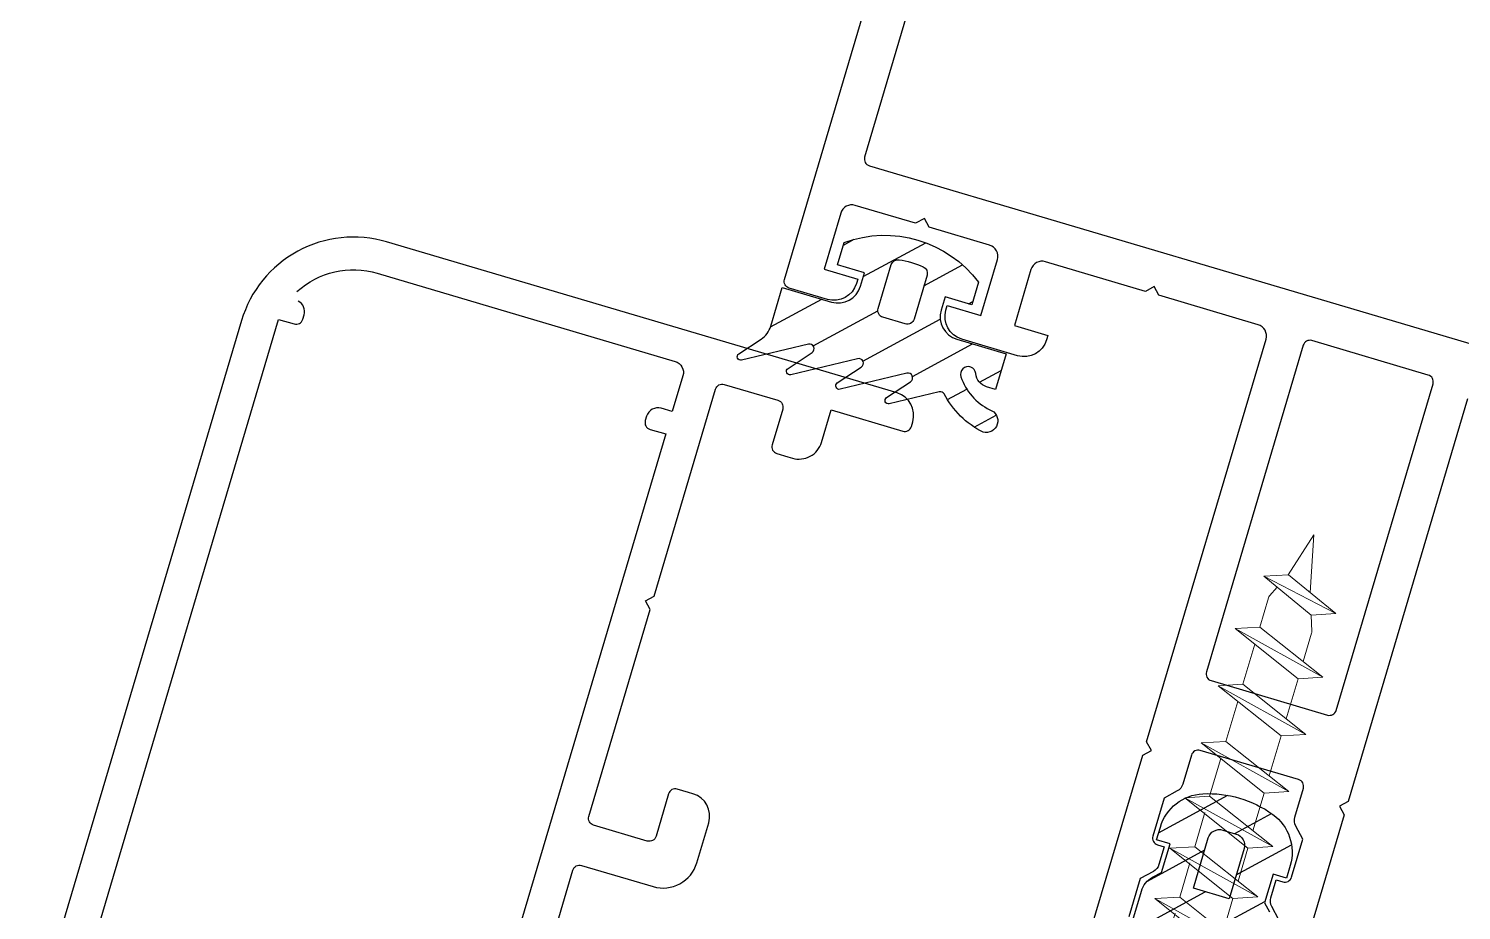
# Model space of a CAD drawing. Header units: millimetres. Extents: x 62878 to 70819, y -67946 to -61850.
# Drawn here: x 67233.96 to 67240.1, y -67080.56 to -67076.78 of the extents above; entities that cross this region are included whole.
import ezdxf

# ---------------------------------------------------------------- set-up
doc = ezdxf.new("R2010")
doc.units = ezdxf.units.MM
doc.layers.add('DOGRAMA', color=171, linetype='Continuous', lineweight=0)
pattern_1 = [(28.49895813237898, (67136.41549902257, -67039.71464284029), (-0.075746416285702, 0.1395135940325284), [])]

# ---------------------------------------------------------------- blocks, each defined once
blk = doc.blocks.new('a2we')
at = {"lineweight": 5, "ltscale": 0.5}
for p, q in [((-196.0144480926461, -415.2868589025547), (-196.5925912144022, -417.2488821181558)), ((-196.0144480926461, -415.2868589025547), (-195.4639709594615, -417.7110762494052)), ((-197.5747968978259, -417.6063757508618), (-196.5747276986959, -417.2423803302317)), ((-196.5747276986959, -417.2423803302317), (-194.1582851917165, -418.2620245979042)), ((-194.1582851917165, -418.2620245979042), (-197.5747968978259, -417.6063757508618)), ((-195.1583543907882, -418.6260200186506), (-197.5747968978259, -417.6063757508618)), ((-197.1143788935161, -419.7428166739272), (-197.1143788935161, -418.4283854465556)), ((-196.8896500078097, -417.895480952812), (-197.0961171580722, -418.3448917148726)), ((-194.1582851917165, -418.2620245979042), (-195.1583543907882, -418.6260200186506)), ((-195.1583543907882, -418.6260200186506), (-194.9264251741961, -419.2953524503964)), ((-194.9154016761394, -420.634479622855), (-194.9154016761394, -419.3608343693425)), ((-198.1144480926461, -420.1068120946153), (-197.1143788935161, -419.7428166739268)), ((-194.9154016761721, -421.4039929561312), (-198.1144480926461, -420.1068120946153)), ((-193.9153324771005, -421.0399975355008), (-198.1144480926461, -420.1068120946153)), ((-197.1143788935161, -419.7428166739268), (-193.9153324771005, -421.0399975355008)), ((-197.1143788935161, -419.7428166739268), (-193.9153324771005, -421.0399975355008)), ((-197.1143788935161, -422.2969096404012), (-197.1143788935162, -420.512330007273)), ((-193.9153324771005, -421.0399975355008), (-194.9154016761721, -421.4039929561312)), ((-194.9154016761721, -423.1885725893157), (-194.9154016761721, -421.4039929561312)), ((-198.1144480926461, -422.6609050610894), (-197.1143788935161, -422.2969096404012)), ((-194.9154016761721, -423.9580859226053), (-198.1144480926461, -422.6609050610894)), ((-193.9153324771005, -423.594090501975), (-198.1144480926461, -422.6609050610894)), ((-197.1143788935161, -422.2969096404012), (-193.9153324771005, -423.594090501975)), ((-197.1143788935161, -422.2969096404012), (-193.9153324771005, -423.594090501975)), ((-197.1143788935161, -424.8510026068752), (-197.1143788935162, -423.0664229737469)), ((-193.9153324771005, -423.594090501975), (-194.9154016761721, -423.9580859226053)), ((-194.9154016761721, -425.7426655557898), (-194.9154016761721, -423.9580859226053)), ((-198.1144480926461, -425.2149980275636), (-197.1143788935161, -424.8510026068752)), ((-194.9154016761721, -426.5121788890793), (-198.1144480926461, -425.2149980275636)), ((-193.9153324771005, -426.1481834684492), (-198.1144480926461, -425.2149980275636)), ((-197.1143788935161, -424.8510026068752), (-193.9153324771005, -426.1481834684492)), ((-197.1143788935161, -424.8510026068752), (-193.9153324771005, -426.1481834684492)), ((-197.1143788935161, -427.3050955733496), (-197.1143788935162, -425.6205159402211)), ((-193.9153324771005, -426.1481834684492), (-194.9154016761721, -426.5121788890793)), ((-194.9154016761721, -428.1967585222638), (-194.9154016761721, -426.5121788890793)), ((-198.1144480926461, -427.669090994038), (-197.1143788935161, -427.3050955733496)), ((-194.9154016761721, -428.9662718555534), (-198.1144480926461, -427.669090994038)), ((-193.9153324771005, -428.6022764349236), (-198.1144480926461, -427.669090994038)), ((-197.1143788935161, -427.3050955733496), (-193.9153324771005, -428.6022764349236)), ((-197.1143788935161, -427.3050955733496), (-193.9153324771005, -428.6022764349236)), ((-197.1143788935161, -429.5591885398237), (-197.1143788935161, -428.0237477951896)), ((-193.9153324771005, -428.6022764349236), (-194.9154016761721, -428.9662718555534)), ((-194.9154016761721, -430.450851488738), (-194.9154016761721, -428.9662718555534)), ((-198.1144480926461, -429.9231839605702), (-197.1143788935161, -429.5591885398237)), ((-194.9154016761721, -431.2203648220857), (-198.1144480926461, -429.9231839605702)), ((-193.9153324771005, -430.8563694013976), (-198.1144480926461, -429.9231839605702)), ((-197.1143788935161, -429.5591885398237), (-193.9153324771005, -430.8563694013976)), ((-197.1143788935161, -429.5591885398237), (-193.9153324771005, -430.8563694013976)), ((-197.1143788935161, -431.8132815063559), (-197.1143788935161, -430.2778407616635)), ((-193.9153324771005, -430.8563694013976), (-194.9154016761721, -431.2203648220857)), ((-194.9154016761721, -432.7049444552304), (-194.9154016761721, -431.2203648220857)), ((-198.1144480926461, -432.177276926986), (-197.1143788935161, -431.8132815063559)), ((-197.1143788935161, -431.8132815063559), (-193.9153324771005, -433.1104623678716)), ((-197.1143788935161, -431.8132815063559), (-193.9153324771005, -433.1104623678716)), ((-194.9154016761721, -433.4744577885599), (-198.1144480926461, -432.177276926986)), ((-193.9153324771005, -433.1104623678716), (-198.1144480926461, -432.177276926986)), ((-197.1143788935161, -434.0673744728301), (-197.1143788935161, -432.5319337281958)), ((-193.9153324771005, -433.1104623678716), (-194.9154016761721, -433.4744577885599)), ((-194.9154016761721, -434.9590374217446), (-194.9154016761721, -433.4744577885599)), ((-198.1144480926461, -434.4313698935184), (-197.1143788935161, -434.0673744728301)), ((-194.9154016761721, -435.7285507550341), (-198.1144480926461, -434.4313698935184)), ((-193.9153324771005, -435.364555334404), (-198.1144480926461, -434.4313698935184)), ((-197.1143788935161, -434.0673744728301), (-193.9153324771005, -435.364555334404)), ((-197.1143788935161, -434.0673744728301), (-193.9153324771005, -435.364555334404)), ((-197.1143788935161, -436.3642339800811), (-197.1143788935161, -434.7860266946118)), ((-193.9153324771005, -435.364555334404), (-194.9154016761721, -435.7285507550341)), ((-194.9154016761721, -437.2558969289955), (-194.9154016761721, -435.7285507550341)), ((-198.1144480926461, -436.7282294008277), (-197.1143788935161, -436.3642339800811)), ((-194.9154016761721, -438.0254102623434), (-198.1144480926461, -436.7282294008277)), ((-193.9153324771005, -437.6614148416551), (-198.1144480926461, -436.7282294008277)), ((-197.1143788935161, -436.3642339800811), (-193.9153324771005, -437.6614148416551)), ((-197.1143788935161, -436.3642339800811), (-193.9153324771005, -437.6614148416551)), ((-197.1143788935161, -438.6610934873901), (-197.1143788935161, -437.1337473134849)), ((-193.9153324771005, -437.6614148416551), (-194.9154016761721, -438.0254102623434)), ((-194.9154016761721, -439.5527564362646), (-194.9154016761721, -438.0254102623434)), ((-198.1144480926461, -439.0250889080787), (-197.1143788935161, -438.6610934873901)), ((-197.1143788935161, -438.6610934873901), (-193.9153324771005, -439.9582743489061)), ((-197.1143788935161, -438.6610934873901), (-193.9153324771005, -439.9582743489061)), ((-194.9154016761721, -440.3222697695944), (-198.1144480926461, -439.0250889080787)), ((-193.9153324771005, -439.9582743489061), (-198.1144480926461, -439.0250889080787)), ((-197.1143788935161, -440.9579529946993), (-197.1143788935161, -439.430606820736)), ((-193.9153324771005, -439.9582743489061), (-194.9154016761721, -440.3222697695944)), ((-194.9154016761721, -441.849615943574), (-194.9154016761721, -440.3222697695944)), ((-198.1144480926461, -441.3219484153295), (-197.1143788935161, -440.9579529946993)), ((-197.1143788935161, -440.9579529946993), (-193.9153324771005, -442.2551338562151)), ((-194.9154016761721, -442.6191292769035), (-198.1144480926461, -441.3219484153295)), ((-193.9153324771005, -442.2551338562151), (-198.1144480926461, -441.3219484153295)), ((-197.1143788935161, -443.2537258831643), (-197.1143788935161, -441.7274663280053)), ((-193.9153324771005, -442.2551338562151), (-194.9154016761721, -442.6191292769035)), ((-194.9154016761721, -444.1453888320787), (-194.9154016761721, -442.6191292769035)), ((-198.1144480926461, -443.6177213039109), (-197.1143788935161, -443.2537258831643)), ((-194.9154016761721, -444.9149021654266), (-198.1144480926461, -443.6177213039109)), ((-193.9153324771005, -444.5509067447383), (-198.1144480926461, -443.6177213039109)), ((-197.1143788935161, -443.2537258831643), (-193.9153324771005, -444.5509067447383)), ((-197.1143788935161, -445.5538642814245), (-197.1143788935161, -444.0232392165685)), ((-193.9153324771005, -444.5509067447383), (-194.9154016761721, -444.9149021654266)), ((-194.9154016761721, -446.4455272302989), (-194.9154016761721, -444.9149021654266)), ((-198.1144480926461, -445.9178597020545), (-197.1143788935161, -445.5538642814245)), ((-193.9153324771005, -446.8510451429402), (-198.1144480926461, -445.9178597020545)), ((-194.9154016761721, -447.2150405636282), (-198.1144480926461, -445.9178597020545)), ((-197.1143788935161, -445.5538642814245), (-193.9153324771005, -446.8510451429402)), ((-197.1143788935161, -445.5538642814245), (-193.9153324771005, -446.8510451429402)), ((-197.1143788935161, -447.8540026795677), (-197.1143788935161, -446.3233776147298)), ((-193.9153324771005, -446.8510451429402), (-194.9154016761721, -447.2150405636282)), ((-194.9154016761721, -448.7456656284821), (-194.9154016761721, -447.2150405636282)), ((-197.1143788935161, -447.8540026795677), (-198.1144480926461, -448.2179981003141)), ((-193.9153324771005, -449.1511835411412), (-197.1143788935161, -447.8540026795677)), ((-194.9154016761721, -449.5151789618299), (-198.1144480926461, -448.2179981003141)), ((-198.1144480926461, -448.2179981003141), (-193.9153324771005, -449.1511835411412)), ((-197.1143788935161, -450.1541410778275), (-197.1143788935161, -448.6235160129718)), ((-193.9153324770423, -449.1511835411412), (-194.9154016761721, -449.5151789618299)), ((-194.9154016761723, -451.0458040266858), (-194.9154016761721, -449.5151789618299)), ((-198.1144480926461, -450.5181364984577), (-197.1143788935161, -450.1541410778275)), ((-197.1143788935161, -450.1541410778275), (-193.9153324770423, -451.4513219393434)), ((-194.9154016761721, -451.8153173600317), (-198.1144480926461, -450.5181364984577)), ((-193.9153324770423, -451.4513219393434), (-198.1144480926461, -450.5181364984577)), ((-197.1143788935161, -453.2868589025547), (-197.1143788935162, -450.9236544111328)), ((-193.9153324770423, -451.4513219393434), (-194.9154016761721, -451.8153173600317)), ((-194.9154016761721, -453.2868589025547), (-194.9154016761721, -451.8153173600317)), ((-192.7980524524961, -453.2868589025547), (-199.230843732796, -453.2868589025547)), ((-199.230843732796, -454.5827171301502), (-199.230843732796, -453.2868589025547)), ((-192.7980524524961, -454.5827171301502), (-192.7980524524961, -453.2868589025547))]:
    blk.add_line(p, q, dxfattribs=at)
blk.add_lwpolyline([(-196.4690204826777, -455.6637351848848), (-196.1125089353335, -455.3998333582319), (-195.9163872499585, -455.3998333582319), (-195.5598757026143, -455.6637351848848)], dxfattribs=at)
for centre, radius, start, end in [((-196.9143788935627, -418.4283854465556), 0.2, 155.3251238657465, 180), ((-195.115401676151, -419.3608343693425), 0.2, 0, 19.11162363728389), ((-195.6603624057317, -449.5292358589606), 6.187568978619671, 234.757305859688, 262.4904896380407), ((-196.3685337795604, -449.5292358589606), 6.187568978619673, 277.5095103619591, 305.2426941403116)]:
    blk.add_arc(centre, radius, start, end, dxfattribs=at)

msp = doc.modelspace()

# ---------------------------------------------------------------- hatches: boundary and pattern name
at = {"layer": 'DOGRAMA', "lineweight": -2}
h = msp.add_hatch(dxfattribs=at)
h.set_pattern_fill('ANSI31', color=256, scale=0.05, angle=343.5027534101681, style=0)
h.set_pattern_definition(pattern_1)
edge = h.paths.add_edge_path()
edge.add_arc((67237.04522945995, -67078.0252334934), 0.1000000001564066, 303.4989578281777, 343.4989578268504)
edge.add_line((67237.14111091697, -67078.05363677195), (67237.19027073757, -67077.88768708102))
edge.add_line((67237.19027073757, -67077.88768708102), (67237.40120994285, -67077.95017429256))
edge.add_arc((67237.4296132206, -67077.85429283581), 0.0999999996812268, 253.4989582239069, 343.4989582159126)
edge.add_line((67237.52549467735, -67077.88269611356), (67237.5425366447, -67077.82516723941))
edge.add_line((67237.5425366447, -67077.82516723941), (67237.42747889594, -67077.79108330588))
edge.add_line((67237.42747889594, -67077.79108330588), (67237.45588217393, -67077.6952018489))
edge.add_arc((67237.62991343295, -67078.16393751079), 0.4999999998463808, 36.6290604820411, 110.36885577290019, ccw=False)
edge.add_line((67238.03117091584, -67077.8656215168), (67238.00276763878, -67077.96150297379))
edge.add_line((67238.00276763878, -67077.96150297379), (67237.88770989004, -67077.92741904026))
edge.add_line((67237.88770989004, -67077.92741904026), (67237.87066792359, -67077.98494791442))
edge.add_arc((67237.96654938033, -67078.01335119263), 0.09999999979953729, 163.4989579657229, 253.4989579657229)
edge.add_line((67237.93814610213, -67078.10923264937), (67238.14908530744, -67078.17171986111))
edge.add_line((67238.14908530744, -67078.17171986111), (67238.10378917813, -67078.32462681942))
edge.add_line((67238.10378917813, -67078.32462681942), (67238.06593575916, -67078.31341337756))
edge.add_arc((67238.0843978903, -67078.25109043093), 0.06499999971206855, 185.0896221418232, 253.498957648973, ccw=False)
edge.add_arc((67237.98709363455, -67078.25975684011), 0.03268943080508445, 5.089622679759401, 198.9292373088807)
edge.add_arc((67238.18632180824, -67078.19423989455), 0.2424115901742578, 198.3014915283565, 243.8082639368295)
edge.add_arc((67238.06385455707, -67078.45933636726), 0.05002797715435266, -105.5288831084066, 71.98435319962653, ccw=False)
edge.add_arc((67238.21547454949, -67078.17438382436), 0.3717812411402656, 206.9989374219717, 243.6504579116928, ccw=False)
edge.add_arc((67237.86785158311, -67078.35466673359), 0.0199999992498364, 35.11329492526338, 103.4989577708638)
edge.add_line((67237.86318302977, -67078.33521925099), (67237.64922344137, -67078.38658228815))
edge.add_arc((67237.64572202617, -67078.37199667563), 0.01500000003147132, 123.49895801546651, 283.4989580080119, ccw=False)
edge.add_line((67237.63744319885, -67078.35948823772), (67237.74011547568, -67078.29153362516))
edge.add_arc((67237.72907703942, -67078.27485570789), 0.01999999999204939, 303.4989575526205, 463.498957598866)
edge.add_line((67237.72440848596, -67078.25540822455), (67237.43828423612, -67078.32409507663))
edge.add_arc((67237.43478282135, -67078.3095094643), 0.01499999974561794, 123.49895653222, 283.49895655522573, ccw=False)
edge.add_line((67237.4265039945, -67078.2970010264), (67237.52917627135, -67078.22904641343))
edge.add_arc((67237.51813783463, -67078.21236849634), 0.02000000008327433, 303.4989589294036, 463.4989589154962)
edge.add_line((67237.5134692807, -67078.19292101303), (67237.22734503084, -67078.26160786487))
edge.add_arc((67237.22384361559, -67078.24702225257), 0.01499999982941318, 123.4989583365844, 283.49895836478134, ccw=False)
edge.add_line((67237.21556478832, -67078.23451381488), (67237.31823706516, -67078.16655920165))
edge.add_arc((67237.3071986289, -67078.14988128451), 0.01999999988283635, 303.4989577596979, 463.4989577172518)
edge.add_line((67237.30253007542, -67078.13043380129), (67237.01640582466, -67078.19912065359))
edge.add_arc((67237.0129044099, -67078.18453504115), 0.01499999985542038, 123.4989563638245, 283.4989563973779, ccw=False)
edge.add_line((67237.00462558304, -67078.17202660313), (67237.10042164178, -67078.10862307966))
edge = h.paths.add_edge_path(flags=16)
edge.add_line((67237.81074673559, -67077.83515290581), (67237.7549041709, -67078.02366165644))
edge.add_arc((67237.72613973418, -67078.01514067348), 0.02999999950581126, 253.4989587288627, 343.49895872886276, ccw=False)
edge.add_line((67237.71761875122, -67078.0439051102), (67237.62173729375, -67078.01550183221))
edge.add_arc((67237.63025827732, -67077.98673739539), 0.02999999977707466, 163.4989576570318, 253.4989576649256, ccw=False)
edge.add_line((67237.60149384051, -67077.97821641182), (67237.65733640516, -67077.78970766095))
edge.add_arc((67237.68610084191, -67077.79822864391), 0.02999999953371644, 81.26539290476381, 163.4989587446505, ccw=False)
edge.add_arc((67237.62991343284, -67078.16393751098), 0.4000000000590119, 65.73252395074928, 81.26539228695162, ccw=False)
edge.add_arc((67237.78198229847, -67077.82663192235), 0.03000000003347868, -16.50104199066459, 65.73252385242068, ccw=False)
h = msp.add_hatch(dxfattribs=at)
h.set_pattern_fill('ANSI31', color=256, scale=0.05, angle=343.5027534101681, style=0)
h.set_pattern_definition(pattern_1)
edge = h.paths.add_edge_path(flags=16)
edge.add_arc((67239.06321515005, -67080.26133426491), 0.05000000006254093, 73.49895786445342, 163.4989578644535, ccw=False)
edge.add_line((67239.07741678928, -67080.21339353641), (67239.13494566319, -67080.23043550331))
edge.add_arc((67239.12074402442, -67080.27837623178), 0.04999999990237268, -16.501041633387615, 73.49895836661238, ccw=False)
edge.add_line((67239.16868475289, -67080.29257787055), (67239.10477737768, -67080.5083111489))
edge.add_line((67239.10477737768, -67080.5083111489), (67238.95136704633, -67080.46286590425))
edge.add_line((67238.95136704633, -67080.46286590425), (67239.01527442154, -67080.24713262568))
h.paths.add_polyline_path([(67238.90876212886, -67080.60668808948), (67239.06217246027, -67080.65213333437), (67238.98406344556, -67080.91580734143), (67238.83065311422, -67080.87036209655)], flags=16)
edge = h.paths.add_edge_path()
edge.add_arc((67239.17438291009, -67080.3085497017), 0.1999999999047575, -16.501041934355783, 54.06517694603622, ccw=False)
edge.add_line((67239.36614582397, -67080.36535625787), (67239.35015351731, -67080.4193417742))
edge.add_line((67239.35015351731, -67080.4193417742), (67239.29262464339, -67080.40229980777))
edge.add_line((67239.29262464339, -67080.40229980777), (67239.25618770503, -67080.52530063575))
edge.add_line((67239.25618770503, -67080.52530063575), (67239.27691071254, -67080.56346932093))
edge.add_arc((67239.18902813381, -67080.61118359887), 0.09999999981188011, -16.50104183146408, 28.49895816912641, ccw=False)
edge.add_line((67239.28490959067, -67080.63958687674), (67239.24790171691, -67080.76451501955))
edge.add_line((67239.24790171691, -67080.76451501955), (67239.190372843, -67080.74747305289))
edge.add_line((67239.190372843, -67080.74747305289), (67239.15393590467, -67080.87047388131))
edge.add_line((67239.15393590467, -67080.87047388131), (67239.2293196443, -67081.00931947866))
edge.add_line((67239.2293196443, -67081.00931947866), (67239.33314418077, -67081.04007576122))
edge.add_line((67239.33314418077, -67081.04007576122), (67239.26213598624, -67081.27977940392))
edge.add_line((67239.26213598624, -67081.27977940392), (67239.32427835398, -67081.24604031419))
edge.add_line((67239.32427835398, -67081.24604031419), (67239.80368563843, -67081.3880567041))
edge.add_line((67239.80368563843, -67081.3880567041), (67239.71086589567, -67081.70138998442))
edge.add_arc((67239.42322152456, -67081.61618015022), 0.3000000001298563, 283.4989580880104, 343.4989580911532, ccw=False)
edge.add_line((67239.49324982903, -67081.90789239996), (67239.01553979334, -67082.02257124525))
edge.add_arc((67239.00853696301, -67081.99340002026), 0.03000000000011199, 193.4989578718157, 283.4989578653283, ccw=False)
edge.add_line((67238.97936573804, -67082.0004028506), (67238.96536007669, -67081.94206040086))
edge.add_arc((67238.99453130133, -67081.93505757023), 0.02999999973184746, 103.49895862204983, 193.498958588538, ccw=False)
edge.add_line((67238.98752847068, -67081.9058863456), (67239.36418641987, -67081.81546601672))
edge.add_arc((67239.31750088285, -67081.62099118411), 0.1999999997093442, 283.4989583212396, 345.4185556642954)
edge.add_arc((67239.41663052031, -67081.63842951998), 0.09999999993879759, 340.7841105724982, 493.4989581687812)
edge.add_arc((67239.27896224344, -67081.49335214292), 0.09999999954474074, 253.498958218582, 313.4989582218484, ccw=False)
edge.add_line((67239.25055896572, -67081.58923359954), (67238.93722323535, -67081.49641313007))
edge.add_arc((67238.92302159626, -67081.54435385868), 0.05000000013282942, 73.4989580622289, 163.4989580622289)
edge.add_line((67238.87508086764, -67081.5301522196), (67238.86088345111, -67081.57807869492))
edge.add_arc((67238.8129427224, -67081.56387705595), 0.05000000018347919, 253.4989582025662, 343.4989582185548, ccw=False)
edge.add_line((67238.79874108342, -67081.61181778465), (67238.60697816942, -67081.55501122847))
edge.add_arc((67238.62117980867, -67081.50707050045), 0.04999999960623874, 163.4989576969026, 253.4989576921663, ccw=False)
edge.add_line((67238.57323908064, -67081.4928688612), (67238.58743649718, -67081.44494238561))
edge.add_arc((67238.53949576858, -67081.43074074674), 0.05000000005687852, 343.4989582973199, 433.4989582973199)
edge.add_line((67238.55369740745, -67081.38280001814), (67238.24036167804, -67081.28997954866))
edge.add_arc((67238.26876495591, -67081.19409809116), 0.1000000004300078, 193.4989582727389, 253.4989582727349, ccw=False)
edge.add_arc((67238.07429012276, -67081.24078362812), 0.09999999979382118, 13.49895826530046, 166.2138058624767)
edge.add_arc((67238.16692339888, -67081.28015184827), 0.1999999996240329, 161.5793606310249, 223.4989579722856)
edge.add_line((67238.02184602118, -67081.41782012468), (67238.2884812968, -67081.69880531171))
edge.add_arc((67238.2667196904, -67081.71945555368), 0.03000000011502021, -46.50104098510832, 43.498959014891796, ccw=False)
edge.add_line((67238.28736993237, -67081.74121716009), (67238.24384671883, -67081.7825176434))
edge.add_arc((67238.22319647743, -67081.76075603665), 0.02999999997770792, 223.4989577886499, 313.49895776951945, ccw=False)
edge.add_line((67238.20143487069, -67081.78140627805), (67237.86326505887, -67081.4250366742))
edge.add_arc((67238.08088112563, -67081.21853425939), 0.2999999997284745, 163.4989579732198, 223.498957973727, ccw=False)
edge.add_line((67237.79323675507, -67081.1333244247), (67237.88605649781, -67080.81999114464))
edge.add_line((67237.88605649781, -67080.81999114464), (67238.36546378414, -67080.96200753456))
edge.add_line((67238.36546378414, -67080.96200753456), (67238.39920287297, -67081.02414990182))
edge.add_line((67238.39920287297, -67081.02414990182), (67238.47021106837, -67080.78444625935))
edge.add_line((67238.47021106837, -67080.78444625935), (67238.5740356048, -67080.81520254193))
edge.add_line((67238.5740356048, -67080.81520254193), (67238.71288120194, -67080.7398188025))
edge.add_line((67238.71288120194, -67080.7398188025), (67238.74931814117, -67080.61681797406))
edge.add_line((67238.74931814117, -67080.61681797406), (67238.69178926633, -67080.59977600719))
edge.add_line((67238.69178926633, -67080.59977600719), (67238.72879713913, -67080.47484786458))
edge.add_arc((67238.82467859676, -67080.50325114343), 0.1000000008325069, 118.49895775770261, 163.498957758434, ccw=False)
edge.add_line((67238.77696431897, -67080.41536856347), (67238.8151330032, -67080.39464555739))
edge.add_line((67238.8151330032, -67080.39464555739), (67238.85156994153, -67080.27164472872))
edge.add_line((67238.85156994153, -67080.27164472872), (67238.79404106669, -67080.25460276187))
edge.add_line((67238.79404106669, -67080.25460276187), (67238.81003337339, -67080.20061724573))
edge.add_arc((67239.00179628762, -67080.25742380225), 0.2000000003395891, 92.93273911511511, 163.4989579981312, ccw=False)
edge.add_arc((67239.0156360442, -67080.52756952314), 0.4704999991812082, 54.06517705148133, 92.93273928524081, ccw=False)

# ---------------------------------------------------------------- linework, layer by layer
at = {"layer": 'DOGRAMA', "lineweight": -2, "ltscale": 0.5}
for points in [[(67238.49009336269, -67080.71732923934), (67238.73436155391, -67079.89274870908), (67238.77164697362, -67079.87250525533), (67238.75140352032, -67079.83521983493), (67239.26266252405, -67078.10935360829, 0.4142135623730951), (67239.22892343433, -67078.04721124105), (67238.80403341475, -67077.92134467914), (67238.78378996055, -67077.88405925849), (67238.74650453991, -67077.90430271224), (67238.31804959278, -67077.77738010041, 0.4142135623730951), (67238.25590722502, -67077.81111918969), (67238.1848990296, -67078.05082283214), (67238.32872121628, -67078.09342774934), (67238.32304056044, -67078.11260404067, -0.4142135623729619), (67238.19875582505, -67078.18008221965), (67237.95905218279, -67078.10907402469, -0.4142135623728953), (67237.89157400333, -67077.98478928972), (67237.8972546591, -67077.96561299842), (67238.04107684482, -67078.00821791538), (67238.11208503935, -67077.76851427292, 0.4142135623730951), (67238.07834595049, -67077.70637190521), (67237.81946601608, -67077.62968305469), (67237.79922256182, -67077.59239763407), (67237.76193714215, -67077.6126410878), (67237.50305720771, -67077.53595223754, 0.4142135623730951), (67237.4409148409, -67077.5696913268), (67237.36990664547, -67077.80939496927), (67237.51372883117, -67077.8519998865), (67237.5080481754, -67077.87117617778, -0.4142135623728953), (67237.38376344091, -67077.9386543568), (67237.22076496389, -67077.89036878424, -0.4142135623729288), (67237.20052150972, -67077.85308336362), (67240.19422700972, -67067.74717779421, -0.4142135623729288)], [(67236.19039934585, -67080.73486288603), (67236.29407131067, -67080.38489556765, -0.4142135623730951), (67236.33135673037, -67080.36465211392), (67236.63817739309, -67080.45554260364, 0.4142135623730951), (67236.8246044953, -67080.35432533514), (67236.8757303964, -67080.18173871226, 0.4142135623730951), (67236.80825221696, -67080.05745397728), (67236.78907592566, -67080.05177332174), (67236.7411351974, -67080.03757168297, 0.4142135623730951), (67236.70384977676, -67080.05781513649), (67236.64988354867, -67080.23998990482, -0.4142135623730951), (67236.61259812806, -67080.2602333583), (67236.38248263148, -67080.19206549124, -0.4142135623730951), (67236.36223917821, -67080.15478007063), (67236.62496949933, -67079.26787659338), (67236.60472604515, -67079.23059117299), (67236.64201146571, -67079.21034771924), (67236.9047417869, -67078.32344424182, -0.4142135623730951), (67236.94202720752, -67078.30320078805), (67237.17214270498, -67078.37136865537, -0.4142135623730951), (67237.19238615828, -67078.40865407577), (67237.14694091388, -67078.56206440688, 0.4142135623730951), (67237.16718436716, -67078.59934982752), (67237.21512509545, -67078.61355146651), (67237.23430138678, -67078.61923212184, 0.4142135623730951), (67237.35858612218, -67078.55175394307), (67237.39977087521, -67078.4127258304), (67237.70659153795, -67078.50361631968, 0.4142135623730951), (67237.74387695763, -67078.48337286618), (67237.7495576134, -67078.46419657487, 0.4142135623730951), (67237.68207943393, -67078.3399118399), (67235.49598221507, -67077.69231710157, 0.4142135623730951), (67234.87455853977, -67078.02970799677), (67233.96281331636, -67081.10750276707, 0.4142135623730951)], [(67235.11189071496, -67077.90526680817, -0.2621398995659221), (67235.45621762457, -67077.82655114138), (67236.73144100374, -67078.20431473861, -0.4142135623730951), (67236.76518009347, -67078.26645710635), (67236.71973484813, -67078.4198674375), (67236.67179411987, -67078.40566579849, 0.4142135623730951), (67236.60965175217, -67078.43940488798), (67236.60397109637, -67078.45858117953, 0.4142135623730951), (67236.6242145506, -67078.49586660015), (67236.69133157015, -67078.51574889447), (67235.9159220818, -67081.1333126709), (67234.25717287473, -67080.64193596173), (67235.03258236405, -67078.02437218527), (67235.09969938354, -67078.0442544798, 0.4142135623730951), (67235.13698480421, -67078.0240110263), (67235.14266546, -67078.00483473498, 0.3618128521052944), (67235.11737598942, -67077.9460582093)], [(67240.12559563643, -67078.36498311064), (67239.61433663365, -67080.0908493368), (67239.57705121301, -67080.1110927903), (67239.59729466628, -67080.14837821096), (67239.35302647596, -67080.97295874117, -0.4142135623730951)], [(67239.31820390842, -67080.5976090524), (67239.28759895233, -67080.54123928945, -0.1989123673797732), (67239.28359951373, -67080.50318051166), (67239.30612027892, -67080.4271567544), (67239.33488471678, -67080.43567773786, 0.4142135623729841), (67239.37217013651, -67080.41543428434), (67239.42045570974, -67080.25243580733), (67239.38985075269, -67080.19606604434, -0.1989123673797501), (67239.38585131412, -67080.15800726657), (67239.42257371877, -67080.03404278084, 0.4142135623729288), (67239.40233026547, -67079.99675736042), (67238.98045185494, -67079.87178293716, 0.4142135623725959), (67238.94316643427, -67079.89202639066), (67238.90644402875, -67080.01599087665, -0.1989123673796753), (67238.88236043879, -67080.04573052685), (67238.82599067653, -67080.07633548364), (67238.77770510424, -67080.23933396065, 0.4142135623736503), (67238.79794855753, -67080.27661938105), (67238.82671299444, -67080.28514036474), (67238.80419222746, -67080.36116412173, -0.1989123673797502), (67238.78010863841, -67080.39090377219), (67238.72373887521, -67080.42150872898), (67238.67545330289, -67080.58450720597, 0.4142135623732063)]]:
    msp.add_lwpolyline(points, format="xyb", dxfattribs=at)
msp.add_lwpolyline([(67244.13403456644, -67071.41737076163), (67244.23344603891, -67071.08178566169), (67244.76458733698, -67069.28880241573, 0.4142135623730953), (67244.74434388368, -67069.25151699533), (67240.3529731519, -67067.95064686332, 0.4142135623730951), (67240.31568773126, -67067.97089031705), (67239.78454643319, -67069.7638735635), (67239.68513496072, -67070.09945866297), (67237.54352780023, -67077.32892052212, 0.4142135623730951), (67237.56377125447, -67077.36620594253), (67241.9551419853, -67078.66707607405, 0.4142135623722071), (67241.99242740599, -67078.64683262055)], format="xyb", close=True, dxfattribs=at)
at = {"layer": 'DOGRAMA', "lineweight": -2}
for points in [[(67237.10042164178, -67078.10862307966, 0.176326980708443), (67237.14111091697, -67078.05363677195), (67237.19027073757, -67077.88768708102), (67237.40120994285, -67077.95017429256, 0.4142135623726288), (67237.52549467735, -67077.88269611356), (67237.5425366447, -67077.82516723941), (67237.42747889594, -67077.79108330588), (67237.45588217393, -67077.6952018489, -0.3333333333332321), (67238.03117091584, -67077.8656215168), (67238.00276763878, -67077.96150297379), (67237.88770989004, -67077.92741904026), (67237.87066792359, -67077.98494791442, 0.4142135623730951), (67237.93814610213, -67078.10923264937), (67238.14908530744, -67078.17171986111), (67238.10378917813, -67078.32462681942), (67238.06593575916, -67078.31341337756, -0.3076847592325163), (67238.01965417582, -67078.25685683341, 1.128701775594264), (67237.95617204998, -67078.27036129641, 0.2012120834862478), (67238.07932704501, -67078.41176115717, -0.9785310008383128), (67238.05046086124, -67078.50753810386, -0.1612998685773607), (67237.88421190792, -67078.34316283242, 0.3075716929248266), (67237.86318302977, -67078.33521925099), (67237.64922344137, -67078.38658228815, -0.8390996311771568), (67237.63744319885, -67078.35948823772), (67237.74011547568, -67078.29153362516, 0.8390996311749109), (67237.72440848596, -67078.25540822455), (67237.43828423612, -67078.32409507663, -0.8390996311813727), (67237.4265039945, -67078.2970010264), (67237.52917627135, -67078.22904641343, 0.8390996311751685), (67237.5134692807, -67078.19292101303), (67237.22734503084, -67078.26160786487, -0.8390996311750223), (67237.21556478832, -67078.23451381488), (67237.31823706516, -67078.16655920165, 0.8390996311790603), (67237.30253007542, -67078.13043380129), (67237.01640582466, -67078.19912065359, -0.8390996311813727), (67237.00462558304, -67078.17202660313)], [(67237.81074673559, -67077.83515290581), (67237.7549041709, -67078.02366165644, -0.414213562374205), (67237.71761875122, -67078.0439051102), (67237.62173729375, -67078.01550183221, -0.4142135623730951), (67237.60149384051, -67077.97821641182), (67237.65733640516, -67077.78970766095, -0.3750467088372598), (67237.69065657735, -67077.76857657406, -0.0678788880673013), (67237.79431220656, -67077.79928282056, -0.3750467088370437)], [(67239.01527442154, -67080.24713262568, -0.4142135623730951), (67239.07741678928, -67080.21339353641), (67239.13494566319, -67080.23043550331, -0.4142135623730951), (67239.16868475289, -67080.29257787055), (67239.10477737768, -67080.5083111489), (67238.95136704633, -67080.46286590425)]]:
    msp.add_lwpolyline(points, format="xyb", close=True, dxfattribs=at)
at = {"layer": 'DOGRAMA', "lineweight": -2, "ltscale": 5}
msp.add_lwpolyline([(67239.5631781026, -67079.7002308466), (67239.9778659609, -67078.30036157422, 0.4142135623730951), (67239.95762250759, -67078.2630761536), (67239.45903893092, -67078.11537910835, 0.4142135623730951), (67239.42175351028, -67078.13562256185), (67239.00706565205, -67079.53549183447, 0.4142135623730951), (67239.02730910535, -67079.57277725487), (67239.52589268298, -67079.72047430035, 0.4142135623730951)], format="xyb", close=True, dxfattribs=at)
at = {"layer": 'DOGRAMA', "lineweight": -2}
msp.add_lwpolyline([(67238.69178926633, -67080.59977600719), (67238.72879713913, -67080.47484786458, -0.1989123673796753), (67238.77696431897, -67080.41536856347), (67238.8151330032, -67080.39464555739), (67238.85156994153, -67080.27164472872), (67238.79404106669, -67080.25460276187), (67238.81003337339, -67080.20061724573, -0.3180171180316094), (67238.99156356652, -67080.0576857449, -0.1712365548905719), (67239.29175582464, -67080.14661268033, -0.3180171180317411), (67239.36614582397, -67080.36535625787), (67239.35015351731, -67080.4193417742), (67239.29262464339, -67080.40229980777), (67239.25618770503, -67080.52530063575), (67239.27691071254, -67080.56346932093, -0.198912367379756)], format="xyb", dxfattribs=at)

# ---------------------------------------------------------------- block references
at = {"layer": 'DOGRAMA', "linetype": 'ByBlock', "lineweight": -2, "xscale": 0.09999999997988827, "yscale": 0.09999999997988827, "zscale": 0.09999999997988827, "rotation": 343.4989581280163}
msp.add_blockref('a2we', (67270.05773515892, -67044.69659213931), dxfattribs=at)

doc.saveas('drawing.dxf')
